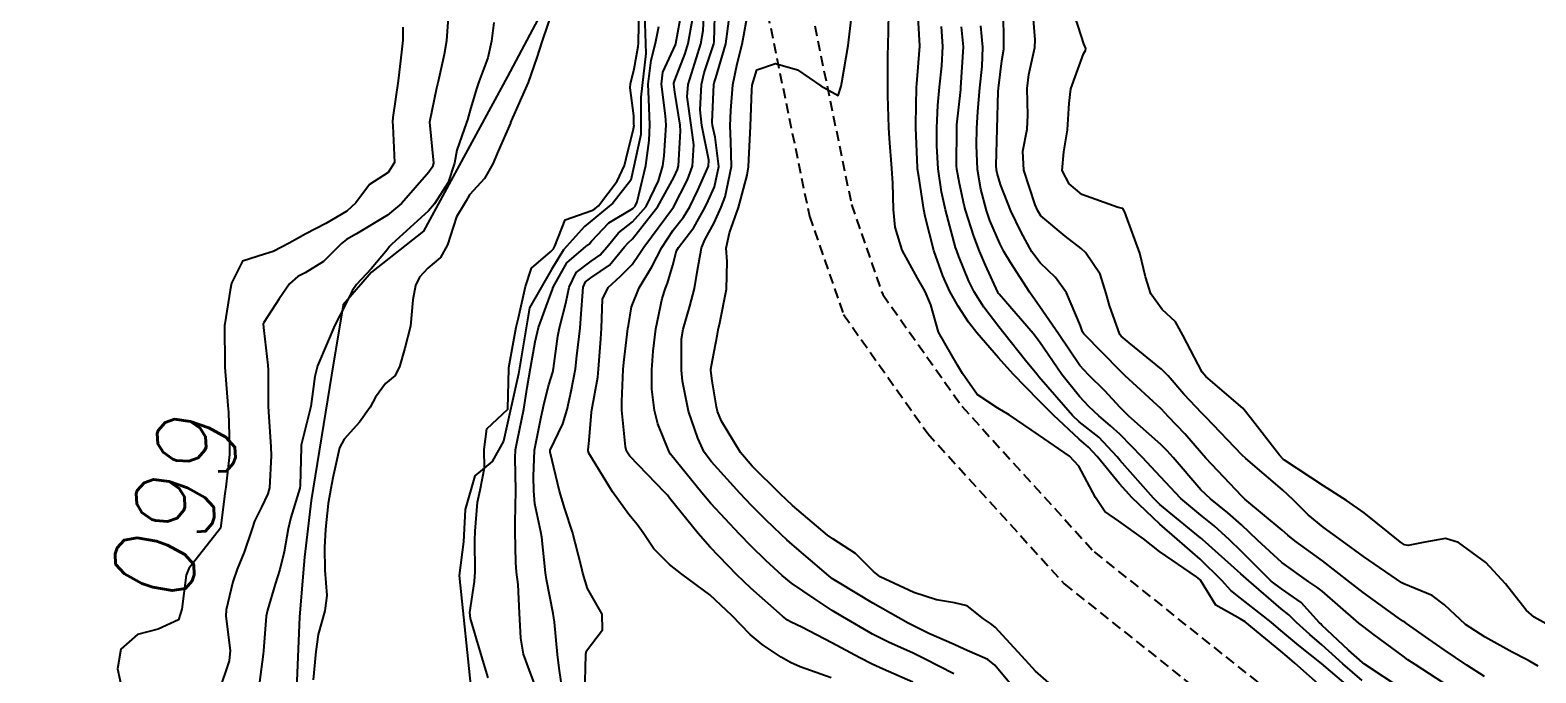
# Model space of a CAD drawing. Header units: metres. Extents: x 292545 to 299085, y 7450245 to 7463078.
# Drawn here: x 296010.8 to 296084.5, y 7461890.5 to 7461922 of the extents above; entities that cross this region are included whole.
import ezdxf
from ezdxf.enums import TextEntityAlignment as Align

# ---------------------------------------------------------------- set-up
doc = ezdxf.new("R2010")
doc.units = ezdxf.units.M
doc.linetypes.add('DASHED', pattern=[0.75, 0.5, -0.25])
for name, color, linetype in [('Cotas', 45, 'Continuous'), ('Curvas de Nivel 1m', 11, 'Continuous'), ('Curvas de Nivel 5m', 15, 'Continuous'), ('Hidrografia', 140, 'Continuous'), ('Vias Secundárias', 230, 'DASHED')]:
    doc.layers.add(name, color=color, linetype=linetype)
doc.styles.add('Style-STANDARD', font='STANDARD.shx')

msp = doc.modelspace()

# ---------------------------------------------------------------- linework, layer by layer
at = {"layer": 'Curvas de Nivel 1m', "flags": 128}
for points, elevation in [([(296033.198, 7461890.292), (296032.842, 7461891.482), (296032.336, 7461893.191), (296032.311, 7461893.487), (296032.536, 7461895.015), (296032.561, 7461895.485), (296032.557, 7461897.016), (296032.57, 7461897.485), (296032.688, 7461898.904), (296032.809, 7461899.483), (296033.032, 7461900.579), (296033.012, 7461901.481), (296033.144, 7461902.489), (296034.163, 7461903.45), (296034.168, 7461903.47), (296034.211, 7461905.451), (296034.216, 7461905.47), (296034.217, 7461905.494), (296034.569, 7461907.465), (296034.689, 7461907.934), (296035.036, 7461909.458), (296035.333, 7461910.368), (296036.259, 7461911.162), (296036.399, 7461911.3), (296036.472, 7461911.438), (296036.983, 7461912.726), (296038.281, 7461913.189), (296038.436, 7461913.264), (296038.616, 7461913.417), (296039.515, 7461914.622), (296039.885, 7461915.396), (296039.971, 7461915.732), (296040.33, 7461917.191), (296040.35, 7461917.373), (296040.346, 7461917.39), (296040.337, 7461917.826), (296040.157, 7461919.199), (296040.169, 7461919.393), (296040.36, 7461920.12), (296040.547, 7461921.213), (296040.563, 7461921.388), (296040.599, 7461923.189)], 657), ([(296050.008, 7461890.296), (296048.48, 7461890.831), (296048.019, 7461891.04), (296047.56, 7461891.307), (296046.63, 7461891.922), (296046.034, 7461892.419), (296045.145, 7461893.339), (296044.058, 7461894.353), (296042.697, 7461895.364), (296042.078, 7461895.839), (296041.322, 7461896.619), (296040.797, 7461897.389), (296040.507, 7461897.804), (296040.102, 7461898.297), (296039.3, 7461899.408), (296038.141, 7461901.305), (296038.103, 7461901.42), (296038.099, 7461901.465), (296038.148, 7461901.924), (296038.268, 7461903.313), (296038.284, 7461903.419), (296038.568, 7461905.027), (296038.612, 7461905.416), (296038.718, 7461906.902), (296038.751, 7461907.415), (296038.8, 7461908.842), (296039.083, 7461909.411), (296039.684, 7461909.962), (296040.25, 7461910.548), (296040.607, 7461911.046), (296040.834, 7461911.391), (296042.283, 7461913.348), (296042.972, 7461914.687), (296043.218, 7461915.361), (296043.278, 7461916.401), (296043.149, 7461917.362), (296042.951, 7461918.759), (296042.997, 7461919.364), (296043.319, 7461920.405), (296043.62, 7461921.358), (296043.73, 7461922.01), (296043.794, 7461923.356)], 661), ([(296054.006, 7461890.084), (296052.551, 7461890.716), (296052.018, 7461890.957), (296051.405, 7461891.266), (296050.03, 7461892.004), (296048.563, 7461892.77), (296048.04, 7461893.02), (296047.864, 7461893.125), (296047.626, 7461893.306), (296046.063, 7461894.681), (296045.391, 7461895.337), (296044.086, 7461896.697), (296043.486, 7461897.356), (296042.11, 7461899.079), (296041.98, 7461899.241), (296041.86, 7461899.374), (296040.139, 7461901.152), (296039.986, 7461901.402), (296039.936, 7461901.611), (296039.749, 7461903.404), (296039.747, 7461903.824), (296039.816, 7461905.404), (296039.844, 7461905.747), (296040.046, 7461907.402), (296040.07, 7461907.545), (296040.224, 7461908.464), (296040.599, 7461909.395), (296041.215, 7461910.419), (296041.715, 7461911.378), (296042.271, 7461912.226), (296042.779, 7461912.864), (296043.076, 7461913.362), (296043.474, 7461914.175), (296043.991, 7461915.353), (296044.008, 7461915.652), (296043.676, 7461917.357), (296043.581, 7461918.117), (296043.651, 7461919.357), (296043.789, 7461919.925), (296044.261, 7461921.351), (296044.275, 7461921.45), (296044.32, 7461923.351)], 662), ([(296059.471, 7461889.165), (296058.019, 7461890.913), (296057.682, 7461891.185), (296056.527, 7461891.702), (296056.03, 7461891.927), (296054.789, 7461892.469), (296054.039, 7461892.837), (296053.78, 7461892.974), (296053.281, 7461893.241), (296052.053, 7461893.952), (296050.4, 7461894.944), (296050.071, 7461895.147), (296049.885, 7461895.282), (296048.088, 7461896.821), (296047.836, 7461897.049), (296047.563, 7461897.308), (296046.808, 7461898.028), (296046.107, 7461898.737), (296045.534, 7461899.336), (296044.136, 7461900.866), (296043.791, 7461901.354), (296043.476, 7461902.03), (296043.021, 7461903.361), (296042.717, 7461904.825), (296042.67, 7461905.365), (296042.678, 7461906.893), (296042.755, 7461907.365), (296043.086, 7461908.5), (296043.303, 7461909.359), (296043.444, 7461910.159), (296043.649, 7461911.356), (296043.836, 7461911.785), (296044.275, 7461912.579), (296044.616, 7461913.345), (296044.807, 7461913.862), (296045.121, 7461915.338), (296045.096, 7461916.564), (296045.052, 7461917.339), (296045.088, 7461918.086), (296045.186, 7461919.338), (296045.394, 7461920.366), (296045.647, 7461921.331), (296045.754, 7461921.958), (296046.005, 7461923.326)], 664), ([(296075.998, 7461889.318), (296074.023, 7461890.99), (296072.905, 7461891.88), (296072.039, 7461892.607), (296071.558, 7461893.025), (296070.054, 7461894.193), (296069.58, 7461894.569), (296069.134, 7461895.054), (296068.079, 7461896.113), (296066.946, 7461897.081), (296066.1, 7461897.812), (296064.755, 7461899.104), (296064.123, 7461899.798), (296063.041, 7461901.127), (296062.605, 7461901.591), (296062.151, 7461901.988), (296060.889, 7461903.153), (296060.17, 7461903.882), (296058.92, 7461905.173), (296058.195, 7461905.967), (296057.142, 7461907.196), (296056.737, 7461907.721), (296056.226, 7461908.505), (296055.824, 7461909.214), (296055.474, 7461909.988), (296055.042, 7461911.222), (296054.61, 7461912.897), (296054.544, 7461913.227), (296054.299, 7461914.851), (296054.242, 7461915.231), (296054.237, 7461915.297), (296054.16, 7461917.232), (296054.159, 7461917.407), (296054.193, 7461919.232), (296054.201, 7461919.385), (296054.354, 7461921.23), (296054.355, 7461921.249), (296054.227, 7461923.232)], 667), ([(296031.246, 7461922.65), (296031.164, 7461921.502), (296031.042, 7461920.834), (296030.748, 7461919.506), (296030.678, 7461919.179), (296030.333, 7461917.51), (296030.525, 7461915.508), (296030.484, 7461915.326), (296030.298, 7461915.059), (296028.956, 7461913.53), (296028.277, 7461912.955), (296026.747, 7461912.035), (296026.265, 7461911.758), (296026.022, 7461911.562), (296025.134, 7461910.686), (296024.241, 7461910.137), (296023.884, 7461909.947), (296023.478, 7461909.598), (296022.967, 7461908.862), (296022.214, 7461907.693), (296022.183, 7461907.641), (296022.18, 7461907.61), (296022.21, 7461907.308), (296022.415, 7461905.608), (296022.429, 7461905.368), (296022.429, 7461903.607), (296022.437, 7461903.33), (296022.559, 7461901.606), (296022.57, 7461901.172), (296022.491, 7461899.606), (296022.417, 7461899.3), (296022.103, 7461898.65), (296021.753, 7461897.959), (296021.636, 7461897.615), (296021.254, 7461896.445), (296020.914, 7461895.622), (296020.697, 7461894.99), (296020.362, 7461893.627), (296020.352, 7461893.315), (296020.562, 7461891.625), (296020.524, 7461891.119), (296020.003, 7461889.63)], 659), ([(296036.398, 7461923.135), (296035.83, 7461921.448), (296035.591, 7461920.678), (296035.163, 7461919.458), (296034.334, 7461917.575), (296034.302, 7461917.502), (296034.291, 7461917.47), (296033.7, 7461916.088), (296033.426, 7461915.479), (296033.02, 7461914.758), (296032.288, 7461913.954), (296032.119, 7461913.657), (296032.024, 7461913.493), (296031.649, 7461912.869), (296031.207, 7461911.501), (296030.872, 7461910.885), (296030.246, 7461910.361), (296029.843, 7461909.912), (296029.641, 7461909.519), (296029.508, 7461908.803), (296029.405, 7461907.522), (296029.114, 7461906.438), (296028.868, 7461905.53), (296028.628, 7461905.092), (296028.18, 7461904.711), (296027.681, 7461904.035), (296027.417, 7461903.547), (296026.898, 7461902.81), (296026.147, 7461901.985), (296025.927, 7461901.563), (296025.596, 7461900.093), (296025.503, 7461899.569), (296025.374, 7461898.84), (296025.234, 7461897.573), (296025.193, 7461896.683), (296025.21, 7461895.573), (296025.294, 7461894.332), (296025.2, 7461893.573), (296024.874, 7461892.42), (296024.766, 7461891.579), (296024.626, 7461890.198)], 657), ([(296036.884, 7461889.431), (296036.679, 7461890.77), (296036.596, 7461891.434), (296036.451, 7461893.024), (296036.395, 7461893.436), (296036.068, 7461895.116), (296036.011, 7461895.441), (296035.828, 7461897.182), (296035.781, 7461897.445), (296035.482, 7461898.824), (296035.441, 7461899.45), (296035.423, 7461900.151), (296035.466, 7461901.45), (296035.797, 7461903.083), (296035.878, 7461903.444), (296035.923, 7461903.687), (296036.181, 7461904.638), (296036.37, 7461905.259), (296036.404, 7461905.438), (296036.616, 7461907.027), (296036.701, 7461907.435), (296037.008, 7461908.649), (296037.165, 7461909.431), (296037.522, 7461910.149), (296038.252, 7461910.697), (296038.68, 7461910.992), (296039.026, 7461911.412), (296039.591, 7461912.086), (296040.275, 7461912.636), (296040.935, 7461913.39), (296041.551, 7461914.636), (296041.762, 7461915.375), (296041.825, 7461915.86), (296041.916, 7461917.374), (296041.893, 7461917.819), (296041.699, 7461919.377), (296041.766, 7461919.969), (296042.372, 7461921.306), (296042.39, 7461921.353), (296042.397, 7461921.37), (296042.705, 7461923.061)], 659), ([(296056.012, 7461890.49), (296054.572, 7461891.225), (296054.026, 7461891.495), (296052.816, 7461892.033), (296052.035, 7461892.437), (296050.573, 7461893.275), (296050.048, 7461893.597), (296049.174, 7461894.171), (296048.067, 7461894.931), (296047.6, 7461895.307), (296046.803, 7461896.042), (296046.087, 7461896.746), (296045.508, 7461897.336), (296044.108, 7461898.834), (296043.662, 7461899.355), (296042.141, 7461901.251), (296042.066, 7461901.371), (296041.516, 7461902.739), (296041.348, 7461903.382), (296041.215, 7461904.426), (296041.22, 7461905.384), (296041.289, 7461906.291), (296041.415, 7461907.382), (296041.721, 7461908.871), (296041.893, 7461909.375), (296041.987, 7461909.623), (296042.25, 7461910.506), (296042.426, 7461911.203), (296042.52, 7461911.367), (296043.273, 7461912.36), (296043.839, 7461913.354), (296043.983, 7461913.656), (296044.293, 7461914.343), (296044.51, 7461915.347), (296044.324, 7461916.773), (296044.192, 7461917.351), (296044.172, 7461917.514), (296044.252, 7461919.351), (296044.266, 7461919.439), (296044.356, 7461919.684), (296044.847, 7461921.343), (296045.03, 7461922.704)], 663), ([(296074.006, 7461889.863), (296072.725, 7461891.009), (296072.347, 7461891.336), (296072.029, 7461891.599), (296070.281, 7461893.038), (296070.044, 7461893.176), (296068.851, 7461893.859), (296068.093, 7461895.07), (296068.064, 7461895.111), (296067.893, 7461895.244), (296066.084, 7461896.478), (296065.304, 7461897.098), (296064.101, 7461897.962), (296063.418, 7461898.433), (296062.95, 7461899.127), (296062.136, 7461900.662), (296061.681, 7461901.145), (296060.153, 7461902.197), (296058.722, 7461903.174), (296058.166, 7461903.499), (296057.151, 7461904.173), (296056.437, 7461905.206), (296056.189, 7461905.616), (296055.268, 7461907.219), (296054.888, 7461908.562), (296054.604, 7461909.226), (296054.242, 7461909.868), (296053.481, 7461911.238), (296053.148, 7461912.367), (296053.051, 7461913.242), (296053.019, 7461914.519), (296052.983, 7461915.243), (296052.861, 7461916.709), (296052.834, 7461917.245), (296052.781, 7461918.813), (296052.776, 7461919.246), (296052.785, 7461920.829), (296052.797, 7461921.246), (296052.827, 7461922.816)], 666), ([(296082.015, 7461890.351), (296081.136, 7461890.909), (296080.03, 7461891.658), (296079.284, 7461892.18), (296078.192, 7461892.948), (296078.106, 7461893.012), (296078.044, 7461893.052), (296077.771, 7461893.228), (296076.058, 7461894.469), (296075.41, 7461894.977), (296074.078, 7461896.024), (296072.712, 7461897.011), (296072.368, 7461897.289), (296072.098, 7461897.529), (296070.272, 7461899.038), (296070.115, 7461899.184), (296068.353, 7461901.058), (296068.145, 7461901.297), (296067.332, 7461902.25), (296066.534, 7461903.084), (296066.349, 7461903.272), (296066.167, 7461903.464), (296064.386, 7461905.108), (296064.186, 7461905.304), (296062.383, 7461907.137), (296062.318, 7461907.243), (296062.217, 7461907.528), (296061.525, 7461909.147), (296060.99, 7461909.899), (296060.248, 7461910.619), (296059.836, 7461911.164), (296059.306, 7461912.131), (296058.8, 7461913.175), (296058.296, 7461914.457), (296058.131, 7461915.012), (296058.099, 7461915.183), (296058.094, 7461915.395), (296058.136, 7461917.183), (296058.184, 7461919.015), (296058.2, 7461919.182), (296058.366, 7461920.523), (296058.461, 7461921.091), (296058.467, 7461921.179), (296058.447, 7461923.135)], 671), ([(296084.64, 7461890.871), (296084.248, 7461891.1), (296084.026, 7461891.213), (296083.364, 7461891.552), (296082.037, 7461892.286), (296081.085, 7461892.91), (296080.052, 7461893.865), (296079.451, 7461894.323), (296078.062, 7461894.896), (296077.953, 7461894.951), (296076.082, 7461896.228), (296075.047, 7461896.98), (296074.1, 7461897.671), (296073.375, 7461898.271), (296072.643, 7461899.012), (296072.12, 7461899.504), (296070.311, 7461901.038), (296070.144, 7461901.198), (296068.354, 7461903.058), (296068.165, 7461903.253), (296067.288, 7461904.187), (296066.509, 7461905.085), (296066.188, 7461905.421), (296064.605, 7461906.708), (296064.212, 7461907.029), (296064.151, 7461907.111), (296063.635, 7461908.527), (296063.475, 7461909.121), (296063.177, 7461910.061), (296062.469, 7461911.128), (296062.256, 7461911.325), (296061.471, 7461911.936), (296060.279, 7461912.92), (296060.121, 7461913.162), (296059.991, 7461913.458), (296059.443, 7461915.169), (296059.398, 7461916.088), (296059.6, 7461917.167), (296059.646, 7461917.861), (296059.604, 7461919.167), (296059.683, 7461919.844), (296059.978, 7461921.164), (296059.996, 7461921.546), (296059.859, 7461923.165)], 672), ([(296085.182, 7461892.863), (296084.438, 7461893.265), (296084.05, 7461893.61), (296083.029, 7461894.89), (296082.079, 7461895.949), (296080.737, 7461896.914), (296080.095, 7461897.12), (296079.084, 7461896.935), (296078.264, 7461896.774), (296078.091, 7461896.814), (296077.881, 7461896.952), (296076.107, 7461898.378), (296075.245, 7461898.979), (296074.123, 7461899.693), (296072.203, 7461900.958), (296072.143, 7461901.004), (296072.129, 7461901.02), (296071.969, 7461901.197), (296070.542, 7461903.036), (296070.168, 7461903.501), (296068.356, 7461905.058), (296068.186, 7461905.266), (296067.239, 7461907.075), (296066.874, 7461907.734), (296066.225, 7461908.335), (296065.661, 7461909.096), (296065.404, 7461909.936), (296065.124, 7461911.101), (296064.46, 7461912.928), (296064.397, 7461913.109), (296064.285, 7461913.283), (296064.064, 7461913.333), (296062.291, 7461913.967), (296061.657, 7461914.5), (296061.326, 7461915.145), (296061.406, 7461916.054), (296061.579, 7461917.141), (296061.656, 7461918.45), (296061.745, 7461919.139), (296062.37, 7461920.869), (296062.47, 7461921.031), (296062.482, 7461921.129), (296062.376, 7461921.357), (296061.811, 7461923.139)], 673), ([(296033.482, 7461922.389), (296033.373, 7461921.48), (296033.18, 7461920.673), (296032.752, 7461919.486), (296032.646, 7461919.191), (296032.34, 7461918.168), (296032.197, 7461917.628), (296032.148, 7461917.492), (296031.668, 7461916.141), (296031.547, 7461915.498), (296031.243, 7461914.551), (296030.572, 7461913.507), (296030.28, 7461913.176), (296028.485, 7461911.537), (296028.378, 7461911.421), (296028.259, 7461911.254), (296027.47, 7461910.322), (296026.75, 7461909.555), (296026.539, 7461909.248), (296026.223, 7461908.586), (296025.695, 7461907.568), (296025.319, 7461906.688), (296024.838, 7461905.58), (296024.708, 7461905.06), (296024.517, 7461903.585), (296024.148, 7461902.079), (296024.045, 7461901.69), (296024.036, 7461901.591), (296023.997, 7461899.709), (296023.983, 7461899.591), (296023.543, 7461898.151), (296023.406, 7461897.597), (296023.218, 7461896.462), (296022.996, 7461895.601), (296022.777, 7461894.888), (296022.388, 7461893.607), (296022.33, 7461893.317), (296022.192, 7461891.608), (296022.178, 7461891.452), (296022.008, 7461890.083)], 658), ([(296035.692, 7461889.445), (296035.222, 7461890.659), (296034.942, 7461891.456), (296034.811, 7461892.238), (296034.744, 7461893.459), (296034.666, 7461894.859), (296034.594, 7461895.462), (296034.558, 7461895.943), (296034.532, 7461897.463), (296034.529, 7461897.895), (296034.553, 7461899.463), (296034.527, 7461901.074), (296034.541, 7461901.464), (296034.637, 7461901.952), (296034.956, 7461903.458), (296035.114, 7461904.52), (296035.272, 7461905.454), (296035.499, 7461906.744), (296035.667, 7461907.448), (296036.228, 7461908.967), (296036.349, 7461909.321), (296036.385, 7461909.438), (296037.065, 7461910.618), (296037.984, 7461911.423), (296038.147, 7461911.538), (296038.266, 7461911.689), (296039.112, 7461912.575), (296040.282, 7461913.282), (296040.406, 7461913.398), (296040.505, 7461913.617), (296040.932, 7461915.384), (296041.089, 7461916.615), (296041.119, 7461917.382), (296041.08, 7461918.648), (296041.049, 7461919.383), (296041.189, 7461920.558), (296041.394, 7461921.38), (296041.571, 7461922.192)], 658), ([(296076.011, 7461890.163), (296075.072, 7461890.98), (296074.032, 7461891.905), (296073.447, 7461892.409), (296072.806, 7461893.009), (296072.416, 7461893.384), (296072.05, 7461893.68), (296070.464, 7461895.036), (296070.068, 7461895.393), (296068.193, 7461897.069), (296068.138, 7461897.114), (296068.094, 7461897.152), (296067.731, 7461897.44), (296066.11, 7461898.777), (296065.786, 7461899.093), (296064.141, 7461900.95), (296064.011, 7461901.112), (296063.109, 7461902.082), (296062.16, 7461902.836), (296061.822, 7461903.143), (296060.182, 7461905.035), (296060.076, 7461905.161), (296059.52, 7461905.84), (296058.459, 7461907.178), (296058.216, 7461907.481), (296057.479, 7461908.444), (296057.002, 7461909.198), (296056.754, 7461909.718), (296056.259, 7461910.928), (296056.156, 7461911.211), (296056.103, 7461911.373), (296055.599, 7461913.217), (296055.416, 7461914.094), (296055.253, 7461915.221), (296055.184, 7461916.357), (296055.184, 7461917.221), (296055.226, 7461918.339), (296055.305, 7461919.22), (296055.425, 7461920.275), (296055.476, 7461921.213), (296055.407, 7461922.196)], 668), ([(296078.004, 7461889.715), (296076.125, 7461890.969), (296076.024, 7461891.048), (296075.351, 7461891.655), (296074.042, 7461892.88), (296073.984, 7461892.933), (296073.927, 7461892.992), (296073.027, 7461893.979), (296072.059, 7461894.646), (296071.564, 7461895.025), (296070.085, 7461896.489), (296069.514, 7461897.049), (296068.773, 7461897.733), (296068.105, 7461898.267), (296067.133, 7461899.08), (296066.129, 7461900.131), (296065.241, 7461901.099), (296064.154, 7461902.208), (296063.685, 7461902.644), (296063.122, 7461903.126), (296062.624, 7461903.59), (296062.172, 7461904.07), (296061.309, 7461905.149), (296060.207, 7461906.751), (296059.893, 7461907.163), (296058.232, 7461909.089), (296058.19, 7461909.138), (296058.168, 7461909.181), (296057.566, 7461910.51), (296057.274, 7461911.195), (296056.998, 7461911.927), (296056.583, 7461913.206), (296056.523, 7461913.444), (296056.296, 7461914.503), (296056.161, 7461915.211), (296056.15, 7461915.367), (296056.159, 7461917.212), (296056.166, 7461917.381), (296056.352, 7461919.107), (296056.362, 7461919.21), (296056.488, 7461921.199), (296056.388, 7461922.189)], 669)]:
    msp.add_lwpolyline(points, dxfattribs=dict(at, elevation=elevation))
at = {"layer": 'Curvas de Nivel 5m', "flags": 128}
for points, elevation in [([(296037.934, 7461889.49), (296037.994, 7461891.42), (296037.993, 7461891.45), (296038.025, 7461891.619), (296038.812, 7461892.636), (296038.792, 7461893.413), (296038.062, 7461894.668), (296037.839, 7461895.422), (296037.78, 7461895.719), (296037.34, 7461897.428), (296036.958, 7461898.578), (296036.699, 7461899.434), (296036.234, 7461901.347), (296036.248, 7461901.439), (296036.862, 7461902.727), (296037.068, 7461903.431), (296037.269, 7461904.337), (296037.48, 7461905.427), (296037.554, 7461906.065), (296037.706, 7461907.425), (296037.75, 7461907.892), (296037.856, 7461909.424), (296037.97, 7461909.69), (296038.24, 7461909.893), (296039.146, 7461910.514), (296039.888, 7461911.404), (296040.061, 7461911.606), (296040.267, 7461911.806), (296041.509, 7461913.382), (296042.297, 7461914.809), (296042.476, 7461915.193), (296042.531, 7461915.368), (296042.63, 7461917.066), (296042.605, 7461917.367), (296042.349, 7461918.975), (296042.292, 7461919.371), (296042.295, 7461919.429), (296042.355, 7461919.579), (296042.854, 7461920.879), (296042.999, 7461921.364), (296043.207, 7461922.545)], 660), ([(296061.701, 7461889.143), (296060.015, 7461890.611), (296059.519, 7461891.165), (296058.039, 7461892.771), (296057.804, 7461892.947), (296057.464, 7461893.189), (296056.666, 7461893.818), (296056.054, 7461893.971), (296055.168, 7461894.107), (296054.061, 7461894.466), (296052.402, 7461895.247), (296052.075, 7461895.506), (296051.199, 7461896.378), (296050.091, 7461897.103), (296049.832, 7461897.283), (296048.107, 7461898.739), (296047.813, 7461899.008), (296047.504, 7461899.309), (296046.133, 7461900.655), (296045.564, 7461901.336), (296044.64, 7461902.864), (296044.434, 7461903.347), (296044.382, 7461903.564), (296044.178, 7461904.836), (296044.114, 7461905.351), (296044.116, 7461905.419), (296044.191, 7461905.862), (296044.436, 7461907.12), (296044.476, 7461907.346), (296044.55, 7461907.679), (296044.875, 7461909.34), (296044.907, 7461910.686), (296044.863, 7461911.341), (296045.027, 7461912.095), (296045.472, 7461913.332), (296045.893, 7461914.92), (296045.949, 7461915.325), (296045.971, 7461915.662), (296046.048, 7461917.324), (296046.122, 7461919.094), (296046.139, 7461919.323), (296046.36, 7461920.078), (296047.282, 7461920.393), (296048.361, 7461920.071), (296049.499, 7461919.289), (296050.348, 7461918.818), (296050.5, 7461919.278), (296050.527, 7461919.449), (296050.831, 7461921.273), (296051.001, 7461922.664)], 665), ([(296029.031, 7461922.172), (296029.025, 7461921.53), (296028.961, 7461920.945), (296028.792, 7461919.533), (296028.537, 7461917.739), (296028.52, 7461917.537), (296028.541, 7461917.326), (296028.61, 7461915.535), (296028.298, 7461915.047), (296027.387, 7461914.454), (296026.717, 7461913.556), (296026.279, 7461913.157), (296025.251, 7461912.549), (296024.268, 7461912.046), (296023.448, 7461911.592), (296022.679, 7461911.183), (296022.255, 7461911.049), (296021.165, 7461910.705), (296020.626, 7461909.626), (296020.565, 7461909.291), (296020.301, 7461907.629), (296020.296, 7461907.546), (296020.301, 7461905.629), (296020.306, 7461905.514), (296020.454, 7461903.627), (296020.476, 7461903.31), (296020.539, 7461901.626), (296020.528, 7461901.235), (296020.346, 7461899.628), (296020.315, 7461899.433), (296020.093, 7461897.63), (296018.536, 7461895.653), (296018.404, 7461895.318), (296018.201, 7461893.658), (296018.038, 7461893.133), (296017.031, 7461892.672), (296016.03, 7461892.414), (296015.205, 7461891.692), (296015.054, 7461890.735), (296015.277, 7461889.691)], 660), ([(296080.01, 7461890.035), (296078.612, 7461890.941), (296078.258, 7461891.179), (296078.027, 7461891.347), (296076.609, 7461892.392), (296076.041, 7461892.822), (296075.854, 7461892.972), (296074.058, 7461894.534), (296073.8, 7461894.733), (296073.403, 7461895), (296072.077, 7461895.947), (296070.89, 7461897.032), (296070.1, 7461897.792), (296069.439, 7461898.383), (296068.594, 7461899.063), (296068.119, 7461899.505), (296066.756, 7461901.081), (296066.468, 7461901.407), (296066.149, 7461901.725), (296064.588, 7461903.106), (296064.167, 7461903.536), (296063.411, 7461904.357), (296062.606, 7461905.134), (296062.19, 7461905.596), (296061.133, 7461907.151), (296060.226, 7461908.474), (296059.734, 7461909.165), (296058.786, 7461910.636), (296058.457, 7461911.178), (296058.259, 7461911.563), (296057.784, 7461912.694), (296057.618, 7461913.19), (296057.337, 7461914.238), (296057.176, 7461915.197), (296057.13, 7461916.389), (296057.144, 7461917.198), (296057.184, 7461918.04), (296057.285, 7461919.196), (296057.403, 7461920.235), (296057.434, 7461921.189), (296057.344, 7461922.235)], 670)]:
    msp.add_lwpolyline(points, dxfattribs=dict(at, elevation=elevation))
at = {"layer": 'Hidrografia', "elevation": 682.882}
msp.add_lwpolyline([(296010.393, 7461980.924), (296012.027, 7461976.422), (296015.888, 7461967.053), (296018.175, 7461961.833), (296019.612, 7461957.004), (296024.125, 7461948.225), (296028.111, 7461944.832), (296031.247, 7461940.786), (296035.832, 7461936.061), (296036.485, 7461932.929), (296036.654, 7461930.834), (296036.079, 7461928.333), (296035.791, 7461922.82), (296034.149, 7461919.745), (296030.038, 7461912.169), (296027.492, 7461910.16), (296026.097, 7461908.561), (296025.522, 7461905.117), (296024.537, 7461898.984), (296024.208, 7461896.196), (296023.962, 7461893.285), (296023.757, 7461888.177)], dxfattribs=at)
at = {"layer": 'Hidrografia'}
msp.add_lwpolyline([(296040.858, 7461922.834), (296040.931, 7461920.873), (296040.674, 7461918.746), (296040.674, 7461916.912), (296040.197, 7461914.675), (296039.315, 7461913.538), (296037.92, 7461912.402), (296036.892, 7461911.265), (296036.301, 7461910.289), (296035.236, 7461908.419), (296034.685, 7461905.192), (296033.951, 7461901.891), (296033.399, 7461900.885), (296032.554, 7461900.188), (296032.077, 7461898.538), (296032.003, 7461896.961), (296031.783, 7461895.311), (296032.387, 7461889.487)], dxfattribs=at)
at = {"layer": 'Vias Secundárias'}
for points in [[(296022.068, 7461998.473), (296024.133, 7461992.394), (296026.82, 7461987.646), (296030.942, 7461981.381), (296035.166, 7461976.997), (296039.889, 7461970.01), (296045.487, 7461958.584), (296048.477, 7461950.333), (296049.74, 7461943.886), (296049.88, 7461933.937), (296048.898, 7461923.707), (296051.003, 7461913.477), (296052.53, 7461909.071), (296056.407, 7461903.595), (296062.887, 7461896.459), (296085.466, 7461878.477)], [(296020.045, 7461997.785), (296022.175, 7461991.517), (296024.995, 7461986.531), (296029.265, 7461980.041), (296033.499, 7461975.647), (296038.036, 7461968.937), (296043.518, 7461957.748), (296046.412, 7461949.76), (296047.606, 7461943.664), (296047.742, 7461934.024), (296046.74, 7461923.591), (296048.938, 7461912.909), (296050.61, 7461908.084), (296054.738, 7461902.254), (296061.421, 7461894.895), (296084.195, 7461876.758), (296092.135, 7461871.318)]]:
    msp.add_lwpolyline(points, dxfattribs=at)

# ---------------------------------------------------------------- texts
at = {"layer": 'Cotas', "style": 'Style-STANDARD'}
msp.add_text('660', height=4, rotation=250.70169, dxfattribs=at).set_placement((296017.902, 7461898.804, 660), align=Align.MIDDLE_CENTER)

doc.saveas('drawing.dxf')
